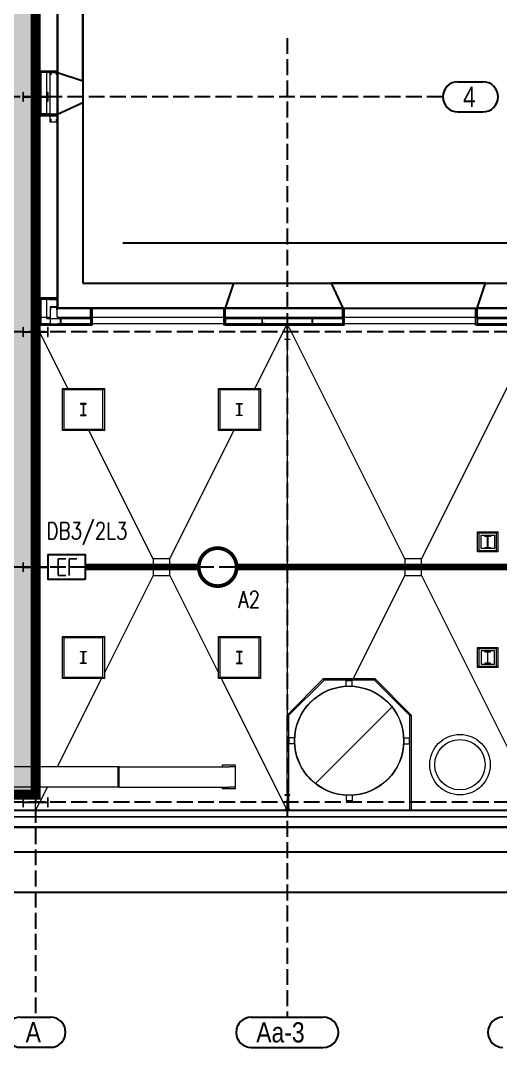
# Model space of a CAD drawing. Header units: millimetres. Extents: x 91119 to 433967, y 16708 to 144224.
# Drawn here: x 396955 to 411255, y 21394 to 51966 of the extents above; entities that cross this region are included whole.
import ezdxf
from ezdxf.enums import TextEntityAlignment as Align

# ---------------------------------------------------------------- set-up
doc = ezdxf.new("R2010")
doc.units = ezdxf.units.MM
doc.header["$LTSCALE"] = 100
for name, pattern in [('121217 IES and EMR$0$XKITLINE00', [0]), ('121217 IES and EMR$0$XKITLINE03', [6.299213, 4.724409, -1.574803]), ('DASHED', [19.05, 12.7, -6.35])]:
    doc.linetypes.add(name, pattern=pattern)
doc.layers.add('121217 IES and EMR$0$G3 Fab Prts-22 Door-Plan', color=7, linetype='Continuous', lineweight=5)
for name, color, linetype in [('121217 IES and EMR$0$grid', 8, 'Continuous'), ('121217 IES and EMR$0$layout', 8, 'Continuous'), ('121217 IES and EMR$0$Xref', 8, 'Continuous'), ('Lighting', 5, 'Continuous')]:
    doc.layers.add(name, color=color, linetype=linetype)
doc.styles.add('121217 IES and EMR$0$CENTURY_GOTHIC', font='GOTHIC.TTF')
doc.styles.add('ROMANS', font='romans.shx', dxfattribs={"width": 0.8, "height": 2.5})

# ---------------------------------------------------------------- blocks, each defined once
blk = doc.blocks.new('121217 IES and EMR$0$Group-47-1')
at = {"layer": '121217 IES and EMR$0$G3 Fab Prts-22 Door-Plan', "color": 7, "linetype": 'Continuous', "lineweight": 5, "transparency": 33554687}
for p, q in [((-2250, 250.5), (-2250, -250.5)), ((2250, 250.5), (2250, -250.5))]:
    blk.add_line(p, q, dxfattribs=at)
blk = doc.blocks.new('121217 IES and EMR$0$Group-48-1')
at = {"layer": '121217 IES and EMR$0$G3 Fab Prts-22 Door-Plan', "color": 7, "linetype": 'Continuous', "lineweight": 5, "transparency": 33554687, "flags": 128}
for points in [[(-2250, 250.5), (-2208, 250.5), (-2208, -250.5), (-2250, -250.5)], [(2208, 250.5), (2250, 250.5), (2250, -250.5), (2208, -250.5)]]:
    blk.add_lwpolyline(points, close=True, dxfattribs=at)
blk = doc.blocks.new('121217 IES and EMR$0$Group-64-1')
at = {"layer": '121217 IES and EMR$0$G3 Fab Prts-22 Door-Plan', "color": 7, "linetype": 'Continuous', "lineweight": 5, "transparency": 33554687}
for p, q in [((-2750, 250.5), (-2750, -250.5)), ((2750, 250.5), (2750, -250.5))]:
    blk.add_line(p, q, dxfattribs=at)
blk = doc.blocks.new('121217 IES and EMR$0$Group-65-1')
at = {"layer": '121217 IES and EMR$0$G3 Fab Prts-22 Door-Plan', "color": 7, "linetype": 'Continuous', "lineweight": 5, "transparency": 33554687, "flags": 128}
for points in [[(-2750, 250.5), (-2708, 250.5), (-2708, -250.5), (-2750, -250.5)], [(2708, 250.5), (2750, 250.5), (2750, -250.5), (2708, -250.5)]]:
    blk.add_lwpolyline(points, close=True, dxfattribs=at)
blk = doc.blocks.new('121217 IES and EMR$0$Group-145-1')
at = {"layer": '121217 IES and EMR$0$G3 Fab Prts-22 Door-Plan', "color": 7, "linetype": 'Continuous', "lineweight": 5, "transparency": 33554687}
for p, q in [((-2000, 250.5), (-2000, -250.5)), ((2000, 250.5), (2000, -250.5))]:
    blk.add_line(p, q, dxfattribs=at)
blk = doc.blocks.new('121217 IES and EMR$0$Group-146-1')
at = {"layer": '121217 IES and EMR$0$G3 Fab Prts-22 Door-Plan', "color": 7, "linetype": 'Continuous', "lineweight": 5, "transparency": 33554687, "flags": 128}
for points in [[(-2000, 250.5), (-1958, 250.5), (-1958, -250.5), (-2000, -250.5)], [(1958, 250.5), (2000, 250.5), (2000, -250.5), (1958, -250.5)]]:
    blk.add_lwpolyline(points, close=True, dxfattribs=at)
blk = doc.blocks.new('121217 IES and EMR$0$Group-148-1')
at = {"layer": '121217 IES and EMR$0$G3 Fab Prts-22 Door-Plan', "color": 7, "linetype": 'Continuous', "lineweight": 5, "transparency": 33554687}
for p, q in [((-2000, 250.5), (-2000, -250.5)), ((2000, 250.5), (2000, -250.5))]:
    blk.add_line(p, q, dxfattribs=at)
blk = doc.blocks.new('121217 IES and EMR$0$Group-149-1')
at = {"layer": '121217 IES and EMR$0$G3 Fab Prts-22 Door-Plan', "color": 7, "linetype": 'Continuous', "lineweight": 5, "transparency": 33554687, "flags": 128}
for points in [[(-2000, 250.5), (-1958, 250.5), (-1958, -250.5), (-2000, -250.5)], [(1958, 250.5), (2000, 250.5), (2000, -250.5), (1958, -250.5)]]:
    blk.add_lwpolyline(points, close=True, dxfattribs=at)

msp = doc.modelspace()

# ---------------------------------------------------------------- hatches: boundary and pattern name
h = msp.add_hatch()
h.set_pattern_fill('DOTS', color=256, scale=500, style=0)
h.set_pattern_definition([(0, (378029.4, 28921.9), (396.875, 793.75), [0, -793.75])])
h.paths.add_polyline_path([(378029, 111561), (397402, 111561), (397402, 28922), (378029, 28922)])

# ---------------------------------------------------------------- linework, layer by layer
at = {"const_width": 300}
msp.add_lwpolyline([(378029, 111561), (397402, 111561), (397402, 28922), (378029, 28922)], close=True, dxfattribs=at)
at = {"layer": '121217 IES and EMR$0$grid', "linetype": '121217 IES and EMR$0$XKITLINE03'}
for p, q in [((397402, 106662), (397402, 22298)), ((404902, 51443), (404902, 22294)), ((409538, 49694), (255652, 49694)), ((432324, 42694), (255652, 42694)), ((432324, 35694), (255652, 35694)), ((432324, 28694), (255652, 28694))]:
    msp.add_line(p, q, dxfattribs=at)
at = {"layer": '121217 IES and EMR$0$grid', "linetype": '121217 IES and EMR$0$XKITLINE00'}
for p, q in [((409988, 50144), (410732, 50144)), ((409988, 49244), (410732, 49244)), ((396957, 22298), (397848, 22298)), ((403829, 22294), (405976, 22294)), ((396957, 21398), (397848, 21398)), ((403829, 21394), (405976, 21394))]:
    msp.add_line(p, q, dxfattribs=at)
for centre, start, end in [((409988, 49694), 90, 270), ((410732, 49694), 270, 90), ((396957, 21848), 90, 270), ((397848, 21848), 270, 90), ((403829, 21844), 90, 270), ((405976, 21844), 270, 90), ((411329, 21844), 90, 270)]:
    msp.add_arc(centre, 450, start, end, dxfattribs=at)
at = {"layer": '121217 IES and EMR$0$layout'}
for p, q in [((398057, 112394), (398057, 43399)), ((398807, 50170), (398807, 55273)), ((398057, 54925), (398057, 50420)), ((397806, 50425), (397556, 50425)), ((397556, 50425), (397556, 50425)), ((397556, 50425), (397556, 50425)), ((397806, 50425), (398057, 50425)), ((398057, 50425), (398057, 50425)), ((398057, 50425), (398057, 50425)), ((398057, 50420), (398807, 50170)), ((398057, 49175), (398807, 49523)), ((398807, 49523), (398807, 44149)), ((397806, 49175), (397556, 49175)), ((397556, 49175), (397556, 49175)), ((397556, 49175), (397556, 49175)), ((397806, 49175), (398057, 49175)), ((398057, 43399), (398057, 49175)), ((398057, 49175), (398057, 49175)), ((398057, 49175), (398057, 49175)), ((398807, 44149), (403300, 44149)), ((403300, 44149), (403051, 43399)), ((410806, 44149), (406207, 44149)), ((406207, 44149), (406554, 43399)), ((410557, 43399), (410806, 44149)), ((397806, 43675), (397556, 43675)), ((397556, 43675), (397556, 43675)), ((397556, 43675), (397556, 43675)), ((397806, 43675), (398057, 43675)), ((398057, 43675), (398057, 43675)), ((398057, 43675), (398057, 43675)), ((398057, 43399), (428020, 43399)), ((398546, 43399), (398057, 43399)), ((403051, 43399), (398546, 43399)), ((398546, 43399), (398546, 43399)), ((399051, 43149), (399051, 43399)), ((399051, 43399), (399051, 43399)), ((399051, 43399), (399051, 43399)), ((399051, 43149), (399051, 42898)), ((403051, 43149), (403051, 43399)), ((403051, 43399), (403051, 43399)), ((403051, 43399), (403051, 43399)), ((403051, 43149), (403051, 42898)), ((406554, 43399), (410557, 43399)), ((406557, 43149), (406557, 43399)), ((406557, 43399), (406557, 43399)), ((406557, 43399), (406557, 43399)), ((406557, 43149), (406557, 42898)), ((410557, 43149), (410557, 43399)), ((410557, 43399), (410557, 43399)), ((410557, 43399), (410557, 43399)), ((410557, 43149), (410557, 42898)), ((399051, 42898), (399051, 42898)), ((399051, 42898), (399051, 42898)), ((403051, 42898), (403051, 42898)), ((403051, 42898), (403051, 42898)), ((406557, 42898), (406557, 42898)), ((406557, 42898), (406557, 42898)), ((410557, 42898), (410557, 42898)), ((410557, 42898), (410557, 42898)), ((428020, 27956), (258197, 27956))]:
    msp.add_line(p, q, dxfattribs=at)
at = {"layer": '121217 IES and EMR$0$layout', "transparency": 33554687}
for p, q in [((398057, 67200), (398057, 43399)), ((398807, 66890), (398807, 44149)), ((398807, 55175), (398807, 44149)), ((397556, 49175), (397556, 50425)), ((398057, 49175), (398057, 50425)), ((400007, 45349), (429970, 45349)), ((398807, 44149), (428770, 44149)), ((398807, 44149), (428770, 44149)), ((397556, 42898), (397556, 43675)), ((398057, 43399), (398057, 43675)), ((398057, 43399), (428020, 43399)), ((399051, 43399), (398057, 43399)), ((406557, 43399), (403051, 43399)), ((428020, 43399), (410557, 43399)), ((399051, 42898), (397556, 42898)), ((406557, 42898), (403051, 42898)), ((427519, 42898), (410557, 42898)), ((385741, 28457), (427519, 28457)), ((428020, 27956), (258196, 27956)), ((385741, 27956), (428020, 27956)), ((428770, 27206), (257446, 27206)), ((428770, 27206), (385858, 27206)), ((429970, 26006), (256246, 26006))]:
    msp.add_line(p, q, dxfattribs=at)
at = {"layer": '121217 IES and EMR$0$layout', "linetype": 'Continuous', "lineweight": 5, "transparency": 33554687}
for p, q in [((397556, 50425), (397556, 50467)), ((397556, 50467), (398057, 50467)), ((398057, 50425), (398057, 50467)), ((397741, 49175), (397741, 50425)), ((397741, 49175), (397741, 50425)), ((397556, 49175), (397556, 49133)), ((397556, 49133), (398057, 49133)), ((398057, 49175), (398057, 49133)), ((397556, 43675), (397556, 43717)), ((397556, 43717), (398057, 43717)), ((397741, 43083), (397741, 43675)), ((397741, 43083), (397741, 43675)), ((398057, 43675), (398057, 43717)), ((399051, 43399), (399093, 43399)), ((399093, 42898), (399093, 43399)), ((403051, 43399), (403009, 43399)), ((403009, 42898), (403009, 43399)), ((406557, 43399), (406599, 43399)), ((406599, 42898), (406599, 43399)), ((410557, 43399), (410515, 43399)), ((410515, 42898), (410515, 43399)), ((399051, 43083), (397741, 43083)), ((399051, 43083), (397741, 43083)), ((399051, 42898), (399093, 42898)), ((403051, 42898), (403009, 42898)), ((406557, 43083), (403051, 43083)), ((406557, 42898), (406599, 42898)), ((410557, 42898), (410515, 42898)), ((427704, 43083), (410557, 43083)), ((385741, 28272), (427704, 28272)), ((385741, 28272), (427704, 28272))]:
    msp.add_line(p, q, dxfattribs=at)
at = {"layer": '121217 IES and EMR$0$Xref', "linetype": 'Continuous', "lineweight": 20}
for p, q in [((398042, 50444), (398042, 54944)), ((397842, 49034), (397842, 50354)), ((398042, 50354), (398042, 49034)), ((398042, 43444), (398042, 48944)), ((397402, 42700), (397402, 43134)), ((397402, 43134), (397842, 43134)), ((397402, 43134), (397842, 43134)), ((397842, 43354), (397842, 42934)), ((398042, 43134), (398042, 43354)), ((398062, 43134), (398042, 43134)), ((398152, 43134), (404152, 43134)), ((404242, 43134), (405562, 43134)), ((405652, 43134), (411652, 43134)), ((397842, 42934), (397402, 42934)), ((397519, 42700), (397402, 42933)), ((397842, 42934), (398062, 42934)), ((404152, 42934), (398152, 42934)), ((403938, 41008), (404889, 42908)), ((405562, 42934), (404242, 42934)), ((404895, 42919), (404902, 42934)), ((404902, 42934), (404902, 42919)), ((404910, 42919), (404902, 42934)), ((408402, 35944), (404916, 42908)), ((411652, 42934), (405652, 42934)), ((408902, 35944), (412389, 42908)), ((397402, 35700), (397402, 42687)), ((397402, 35700), (397402, 42687)), ((398367, 41008), (397526, 42687)), ((404902, 42469), (404902, 31294)), ((398202, 41008), (399452, 41008)), ((398202, 39758), (398202, 41008)), ((398202, 41008), (398242, 40968)), ((398242, 40968), (398242, 39798)), ((399412, 40968), (398242, 40968)), ((399412, 40968), (399452, 41008)), ((399412, 39798), (399412, 40968)), ((399452, 41008), (399452, 39758)), ((402852, 39758), (402852, 41008)), ((402852, 41008), (404102, 41008)), ((402852, 41008), (402892, 40968)), ((404062, 40968), (402892, 40968)), ((402892, 40968), (402892, 39798)), ((404102, 41008), (404062, 40968)), ((404062, 39798), (404062, 40968)), ((404102, 41008), (404102, 39758)), ((398742, 40561), (398742, 40549)), ((398913, 40561), (398742, 40561)), ((398742, 40549), (398814, 40549)), ((398745, 40558), (398745, 40552)), ((398910, 40558), (398745, 40558)), ((398745, 40552), (398814, 40552)), ((398824, 40539), (398824, 40227)), ((398827, 40539), (398827, 40227)), ((398828, 40227), (398828, 40539)), ((398831, 40227), (398831, 40539)), ((398841, 40552), (398910, 40552)), ((398841, 40549), (398913, 40549)), ((398910, 40552), (398910, 40558)), ((398913, 40549), (398913, 40561)), ((403392, 40561), (403563, 40561)), ((403392, 40549), (403392, 40561)), ((403464, 40549), (403392, 40549)), ((403395, 40558), (403560, 40558)), ((403395, 40552), (403395, 40558)), ((403464, 40552), (403395, 40552)), ((403474, 40227), (403474, 40539)), ((403477, 40227), (403477, 40539)), ((403478, 40539), (403478, 40227)), ((403481, 40539), (403481, 40227)), ((403560, 40552), (403491, 40552)), ((403563, 40549), (403491, 40549)), ((403560, 40558), (403560, 40552)), ((403563, 40561), (403563, 40549)), ((398742, 40217), (398742, 40206)), ((398814, 40217), (398742, 40217)), ((398742, 40206), (398913, 40206)), ((398745, 40214), (398745, 40209)), ((398814, 40214), (398745, 40214)), ((398745, 40209), (398910, 40209)), ((398913, 40217), (398841, 40217)), ((398910, 40214), (398841, 40214)), ((398910, 40209), (398910, 40214)), ((398913, 40206), (398913, 40217)), ((403392, 40217), (403464, 40217)), ((403392, 40206), (403392, 40217)), ((403563, 40206), (403392, 40206)), ((403395, 40214), (403464, 40214)), ((403395, 40209), (403395, 40214)), ((403560, 40209), (403395, 40209)), ((403491, 40217), (403563, 40217)), ((403491, 40214), (403560, 40214)), ((403560, 40214), (403560, 40209)), ((403563, 40217), (403563, 40206)), ((398202, 39758), (398242, 39798)), ((399452, 39758), (398202, 39758)), ((398242, 39798), (399412, 39798)), ((400902, 35944), (398992, 39758)), ((399412, 39798), (399452, 39758)), ((401402, 35944), (403312, 39758)), ((402892, 39798), (402852, 39758)), ((404102, 39758), (402852, 39758)), ((402892, 39798), (404062, 39798)), ((404062, 39798), (404102, 39758)), ((410575, 36144), (410575, 36744)), ((410575, 36744), (411175, 36744)), ((410615, 36704), (410575, 36744)), ((411135, 36704), (410615, 36704)), ((410615, 36704), (410615, 36184)), ((411135, 36704), (411175, 36744)), ((411135, 36184), (411135, 36704)), ((411175, 36744), (411175, 36144)), ((410675, 36244), (410675, 36644)), ((410675, 36644), (411075, 36644)), ((410789, 36610), (410789, 36621)), ((410789, 36621), (410961, 36621)), ((410861, 36610), (410789, 36610)), ((410871, 36288), (410871, 36599)), ((410879, 36599), (410879, 36288)), ((410961, 36610), (410889, 36610)), ((410961, 36621), (410961, 36610)), ((411075, 36644), (411075, 36244)), ((410575, 36144), (410615, 36184)), ((411175, 36144), (410575, 36144)), ((410615, 36184), (411135, 36184)), ((411075, 36244), (410675, 36244)), ((410789, 36278), (410861, 36278)), ((410789, 36278), (410789, 36266)), ((410961, 36266), (410789, 36266)), ((410889, 36278), (410961, 36278)), ((410961, 36266), (410961, 36278)), ((411175, 36144), (411135, 36184)), ((401402, 35944), (400902, 35944)), ((400902, 35944), (400902, 35444)), ((401402, 35444), (401402, 35944)), ((408902, 35944), (408402, 35944)), ((408402, 35944), (408402, 35444)), ((408902, 35444), (408902, 35944)), ((397402, 29744), (397402, 35687)), ((397402, 29744), (397402, 35687)), ((400902, 35444), (399452, 32548)), ((400902, 35444), (401402, 35444)), ((401402, 35444), (402852, 32548)), ((408402, 35444), (406865, 32373)), ((408402, 35444), (408902, 35444)), ((408902, 35444), (411465, 30325)), ((398202, 32379), (398202, 33629)), ((398202, 33629), (399452, 33629)), ((398202, 33629), (398242, 33589)), ((399412, 33589), (398242, 33589)), ((398242, 33589), (398242, 32419)), ((399452, 33629), (399412, 33589)), ((399412, 32419), (399412, 33589)), ((399452, 33629), (399452, 32379)), ((402852, 33629), (404102, 33629)), ((402852, 32379), (402852, 33629)), ((402852, 33629), (402892, 33589)), ((402892, 33589), (402892, 32419)), ((404062, 33589), (402892, 33589)), ((404102, 33629), (404062, 33589)), ((404062, 32419), (404062, 33589)), ((404102, 33629), (404102, 32379)), ((398742, 33182), (398913, 33182)), ((398742, 33170), (398742, 33182)), ((398814, 33170), (398742, 33170)), ((398745, 33179), (398910, 33179)), ((398745, 33173), (398745, 33179)), ((398814, 33173), (398745, 33173)), ((398824, 32848), (398824, 33160)), ((398827, 32848), (398827, 33160)), ((398828, 33160), (398828, 32848)), ((398831, 33160), (398831, 32848)), ((398910, 33173), (398841, 33173)), ((398913, 33170), (398841, 33170)), ((398910, 33179), (398910, 33173)), ((398913, 33182), (398913, 33170)), ((403392, 33182), (403392, 33170)), ((403563, 33182), (403392, 33182)), ((403392, 33170), (403464, 33170)), ((403395, 33179), (403395, 33173)), ((403560, 33179), (403395, 33179)), ((403395, 33173), (403464, 33173)), ((403474, 33160), (403474, 32848)), ((403477, 33160), (403477, 32848)), ((403478, 32848), (403478, 33160)), ((403481, 32848), (403481, 33160)), ((403491, 33173), (403560, 33173)), ((403491, 33170), (403563, 33170)), ((403560, 33173), (403560, 33179)), ((403563, 33170), (403563, 33182)), ((410575, 32704), (410575, 33304)), ((410575, 33304), (411175, 33304)), ((410615, 33264), (410575, 33304)), ((411135, 33264), (410615, 33264)), ((410615, 33264), (410615, 32744)), ((410675, 33204), (410675, 32804)), ((411075, 33204), (410675, 33204)), ((410961, 33181), (410789, 33181)), ((410789, 33181), (410789, 33170)), ((410789, 33170), (410861, 33170)), ((410871, 33159), (410871, 32848)), ((410879, 32848), (410879, 33159)), ((410889, 33170), (410961, 33170)), ((410961, 33170), (410961, 33181)), ((411075, 32804), (411075, 33204)), ((411135, 33264), (411175, 33304)), ((411135, 32744), (411135, 33264)), ((411175, 33304), (411175, 32704)), ((398742, 32838), (398814, 32838)), ((398742, 32827), (398742, 32838)), ((398913, 32827), (398742, 32827)), ((398745, 32835), (398814, 32835)), ((398745, 32830), (398745, 32835)), ((398910, 32830), (398745, 32830)), ((398841, 32838), (398913, 32838)), ((398841, 32835), (398910, 32835)), ((398910, 32835), (398910, 32830)), ((398913, 32838), (398913, 32827)), ((403392, 32838), (403392, 32827)), ((403464, 32838), (403392, 32838)), ((403392, 32827), (403563, 32827)), ((403395, 32835), (403395, 32830)), ((403464, 32835), (403395, 32835)), ((403395, 32830), (403560, 32830)), ((403563, 32838), (403491, 32838)), ((403560, 32835), (403491, 32835)), ((403560, 32830), (403560, 32835)), ((403563, 32827), (403563, 32838)), ((410575, 32704), (410615, 32744)), ((410615, 32744), (411135, 32744)), ((410675, 32804), (411075, 32804)), ((410861, 32838), (410789, 32838)), ((410789, 32838), (410789, 32826)), ((410789, 32826), (410961, 32826)), ((410961, 32838), (410889, 32838)), ((410961, 32826), (410961, 32838)), ((411175, 32704), (411135, 32744)), ((398242, 32419), (398202, 32379)), ((398242, 32419), (399412, 32419)), ((399412, 32419), (399452, 32379)), ((402892, 32419), (402852, 32379)), ((402892, 32419), (404062, 32419)), ((404062, 32419), (404102, 32379)), ((411175, 32704), (410575, 32704)), ((399368, 32379), (398048, 29744)), ((399452, 32379), (398202, 32379)), ((404102, 32379), (402852, 32379)), ((402937, 32379), (404889, 28480)), ((404899, 31290), (405982, 32373)), ((405998, 32333), (404939, 31274)), ((405982, 32373), (407513, 32373)), ((405982, 32373), (405998, 32333)), ((407497, 32333), (405998, 32333)), ((406657, 32315), (406837, 32315)), ((406657, 32152), (406657, 32315)), ((406837, 32152), (406837, 32315)), ((407513, 32373), (407497, 32333)), ((408556, 31274), (407497, 32333)), ((407513, 32373), (408596, 31290)), ((404899, 28919), (404899, 31290)), ((404899, 31290), (404939, 31274)), ((404939, 31274), (404939, 28919)), ((408596, 31290), (408556, 31274)), ((408556, 28454), (408556, 31274)), ((408596, 31290), (408596, 28454)), ((404957, 30435), (404957, 30615)), ((405120, 30615), (404957, 30615)), ((408374, 30615), (408537, 30615)), ((408537, 30615), (408537, 30435)), ((405120, 30435), (404957, 30435)), ((408374, 30435), (408537, 30435)), ((399867, 29744), (396422, 29744)), ((399889, 29744), (399867, 29744)), ((399867, 29144), (399867, 29744)), ((399889, 29744), (403177, 29744)), ((399889, 29144), (399889, 29744)), ((402958, 29794), (402958, 29744)), ((403358, 29794), (402958, 29794)), ((403360, 29744), (403177, 29744)), ((403358, 29744), (403358, 29794)), ((403360, 29144), (403360, 29744)), ((399867, 29144), (395449, 29144)), ((397402, 28700), (397402, 29144)), ((397402, 28700), (397402, 29144)), ((397748, 29144), (397526, 28700)), ((399889, 29144), (399867, 29144)), ((399889, 29144), (403177, 29144)), ((402958, 29144), (402958, 29094)), ((403358, 29094), (402958, 29094)), ((403360, 29144), (403177, 29144)), ((403358, 29094), (403358, 29144)), ((404939, 28908), (404939, 28480)), ((406657, 28898), (406657, 28735)), ((406837, 28898), (406837, 28735)), ((385842, 28454), (397402, 28454)), ((397402, 28454), (397402, 28687)), ((397402, 28454), (397402, 28687)), ((397519, 28687), (397402, 28454)), ((397402, 28254), (397402, 28454)), ((397402, 28454), (427502, 28454)), ((404895, 28469), (404899, 28461)), ((404899, 28454), (404899, 28469)), ((404939, 28469), (404939, 28454)), ((406837, 28735), (406657, 28735)), ((397402, 28254), (385842, 28254)), ((427702, 28254), (397402, 28254))]:
    msp.add_line(p, q, dxfattribs=at)
at = {"layer": '121217 IES and EMR$0$Xref', "linetype": 'Continuous', "lineweight": 15}
for p, q in [((397842, 50444), (398042, 50444)), ((397842, 50354), (397842, 50444)), ((397856, 50354), (397842, 50354)), ((397856, 50425), (397856, 50354)), ((398016, 50437), (397868, 50437)), ((398028, 50354), (398028, 50425)), ((398042, 50354), (398028, 50354)), ((398042, 50444), (398042, 50354)), ((397026, 49826), (397026, 49561)), ((397043, 49826), (397026, 49826)), ((397026, 49561), (397043, 49561)), ((397043, 49717), (397043, 49826)), ((397043, 49561), (397043, 49671)), ((397745, 49700), (397060, 49700)), ((397060, 49687), (397745, 49687)), ((397762, 49826), (397762, 49717)), ((397779, 49826), (397762, 49826)), ((397762, 49671), (397762, 49561)), ((397762, 49561), (397779, 49561)), ((397779, 49561), (397779, 49826)), ((397842, 48944), (397842, 49034)), ((397842, 49034), (397856, 49034)), ((398042, 48944), (397842, 48944)), ((397856, 49034), (397856, 48963)), ((397868, 48951), (398016, 48951)), ((398028, 48963), (398028, 49034)), ((398028, 49034), (398042, 49034)), ((398042, 48944), (398042, 49034)), ((398042, 43444), (397842, 43444)), ((397842, 43444), (397842, 43354)), ((397856, 43354), (397856, 43425)), ((397868, 43437), (398016, 43437)), ((398028, 43425), (398028, 43354)), ((398042, 43354), (398042, 43444)), ((397842, 43354), (397856, 43354)), ((398028, 43354), (398042, 43354)), ((398062, 43134), (398152, 43134)), ((398062, 43120), (398062, 43134)), ((398133, 43120), (398062, 43120)), ((398145, 42960), (398145, 43108)), ((398152, 43134), (398152, 42934)), ((404152, 43134), (404152, 42934)), ((404152, 43134), (404242, 43134)), ((404159, 42960), (404159, 43108)), ((404171, 43120), (404242, 43120)), ((404242, 43120), (404242, 43134)), ((405562, 43120), (405562, 43134)), ((405562, 43134), (405652, 43134)), ((405633, 43120), (405562, 43120)), ((405645, 42960), (405645, 43108)), ((405652, 43134), (405652, 42934)), ((397026, 42826), (397026, 42561)), ((397043, 42826), (397026, 42826)), ((397043, 42717), (397043, 42826)), ((397762, 42826), (397762, 42717)), ((397779, 42826), (397762, 42826)), ((397779, 42561), (397779, 42826)), ((398062, 42934), (398062, 42948)), ((398062, 42948), (398133, 42948)), ((398152, 42934), (398062, 42934)), ((404152, 42934), (404242, 42934)), ((404242, 42948), (404171, 42948)), ((404242, 42934), (404242, 42948)), ((404826, 42919), (404979, 42919)), ((404826, 42908), (404826, 42919)), ((404888, 42908), (404826, 42908)), ((404899, 42490), (404899, 42897)), ((404906, 42897), (404906, 42490)), ((404979, 42908), (404916, 42908)), ((404979, 42919), (404979, 42908)), ((405562, 42934), (405562, 42948)), ((405562, 42948), (405633, 42948)), ((405652, 42934), (405562, 42934)), ((397026, 42561), (397043, 42561)), ((397043, 42561), (397043, 42671)), ((397745, 42700), (397060, 42700)), ((397060, 42687), (397745, 42687)), ((397762, 42671), (397762, 42561)), ((397762, 42561), (397779, 42561)), ((404826, 42480), (404888, 42480)), ((404826, 42469), (404826, 42480)), ((404979, 42469), (404826, 42469)), ((404916, 42480), (404979, 42480)), ((404979, 42480), (404979, 42469)), ((397026, 35826), (397026, 35561)), ((397043, 35826), (397026, 35826)), ((397043, 35717), (397043, 35826)), ((397762, 35826), (397762, 35717)), ((397779, 35826), (397762, 35826)), ((397779, 35561), (397779, 35826)), ((397026, 35561), (397043, 35561)), ((397043, 35561), (397043, 35671)), ((397745, 35700), (397060, 35700)), ((397060, 35687), (397745, 35687)), ((397762, 35671), (397762, 35561)), ((397762, 35561), (397779, 35561)), ((397026, 28826), (397026, 28561)), ((397043, 28826), (397026, 28826)), ((397043, 28717), (397043, 28826)), ((397762, 28826), (397762, 28717)), ((397779, 28826), (397762, 28826)), ((397779, 28561), (397779, 28826)), ((404826, 28919), (404826, 28908)), ((404979, 28919), (404826, 28919)), ((404826, 28908), (404888, 28908)), ((404899, 28897), (404899, 28490)), ((404906, 28490), (404906, 28897)), ((404916, 28908), (404979, 28908)), ((404979, 28908), (404979, 28919)), ((397026, 28561), (397043, 28561)), ((397043, 28561), (397043, 28671)), ((397745, 28700), (397060, 28700)), ((397060, 28687), (397745, 28687)), ((397762, 28671), (397762, 28561)), ((397762, 28561), (397779, 28561)), ((404826, 28480), (404826, 28469)), ((404888, 28480), (404826, 28480)), ((404826, 28469), (404979, 28469)), ((404979, 28480), (404916, 28480)), ((404979, 28469), (404979, 28480))]:
    msp.add_line(p, q, dxfattribs=at)
at = {"layer": '121217 IES and EMR$0$Xref', "linetype": 'Continuous', "lineweight": 0}
for p, q in [((397779, 49570), (397771, 49561)), ((404906, 42555), (404899, 42547)), ((404831, 42480), (404826, 42475)), ((408022, 31528), (405744, 29250)), ((408027, 31533), (408023, 31529)), ((405743, 29249), (405739, 29245)), ((404974, 28480), (404963, 28469))]:
    msp.add_line(p, q, dxfattribs=at)
at = {"layer": '121217 IES and EMR$0$Xref', "linetype": 'Continuous', "lineweight": 20}
for centre, radius in [((406747, 30525), 1630), ((406747, 30525), 1624), ((406747, 30525), 1622), ((410048, 29812), 900), ((410048, 29812), 750), ((410048, 29812), 750), ((410048, 29812), 750)]:
    msp.add_circle(centre, radius, dxfattribs=at)
at = {"layer": '121217 IES and EMR$0$Xref', "linetype": 'Continuous', "lineweight": 15}
for centre, radius, start, end in [((397868, 50425), 12, 90, 180), ((398016, 50425), 12, 0, 90), ((397060, 49717), 16.5, 180, 270), ((397060, 49671), 16.5, 90, 180), ((397745, 49717), 16.5, 270, 0), ((397745, 49671), 16.5, 0, 90), ((397868, 48963), 12, 180, 270), ((398016, 48963), 12, 270, 0), ((397868, 43425), 12, 90, 180), ((398016, 43425), 12, 0, 90), ((398133, 43108), 12, 0, 90), ((404171, 43108), 12, 90, 180), ((405633, 43108), 12, 0, 90), ((398133, 42960), 12, 270, 0), ((404171, 42960), 12, 180, 270), ((404888, 42897), 10.2, 0, 90), ((404916, 42897), 10.2, 90, 180), ((405633, 42960), 12, 270, 0), ((397060, 42717), 16.5, 180, 270), ((397060, 42671), 16.5, 90, 180), ((397745, 42717), 16.5, 270, 0), ((397745, 42671), 16.5, 0, 90), ((404888, 42490), 10.2, 270, 0), ((404916, 42490), 10.2, 180, 270), ((397060, 35717), 16.5, 180, 270), ((397060, 35671), 16.5, 90, 180), ((397745, 35717), 16.5, 270, 0), ((397745, 35671), 16.5, 0, 90), ((404888, 28897), 10.2, 0, 90), ((404916, 28897), 10.2, 90, 180), ((397060, 28717), 16.5, 180, 270), ((397060, 28671), 16.5, 90, 180), ((397745, 28717), 16.5, 270, 0), ((397745, 28671), 16.5, 0, 90), ((404888, 28490), 10.2, 270, 0), ((404916, 28490), 10.2, 180, 270)]:
    msp.add_arc(centre, radius, start, end, dxfattribs=at)
at = {"layer": '121217 IES and EMR$0$Xref', "linetype": 'Continuous', "lineweight": 20}
for centre, radius, start, end in [((398814, 40539), 13.2, 0, 90), ((398814, 40539), 10.2, 0, 90), ((398841, 40539), 13.2, 90, 180), ((398841, 40539), 10.2, 90, 180), ((403464, 40539), 13.2, 0, 90), ((403464, 40539), 10.2, 0, 90), ((403491, 40539), 13.2, 90, 180), ((403491, 40539), 10.2, 90, 180), ((398814, 40227), 10.2, 270, 0), ((398814, 40227), 13.2, 270, 0), ((398841, 40227), 13.2, 180, 270), ((398841, 40227), 10.2, 180, 270), ((403464, 40227), 10.2, 270, 0), ((403464, 40227), 13.2, 270, 0), ((403491, 40227), 13.2, 180, 270), ((403491, 40227), 10.2, 180, 270), ((410861, 36599), 10.2, 0, 90), ((410889, 36599), 10.2, 90, 180), ((410861, 36288), 10.2, 270, 0), ((410889, 36288), 10.2, 180, 270), ((398814, 33160), 13.2, 0, 90), ((398814, 33160), 10.2, 0, 90), ((398841, 33160), 13.2, 90, 180), ((398841, 33160), 10.2, 90, 180), ((403464, 33160), 13.2, 0, 90), ((403464, 33160), 10.2, 0, 90), ((403491, 33160), 13.2, 90, 180), ((403491, 33160), 10.2, 90, 180), ((410861, 33159), 10.2, 0, 90), ((410889, 33159), 10.2, 90, 180), ((398814, 32848), 10.2, 270, 0), ((398814, 32848), 13.2, 270, 0), ((398841, 32848), 13.2, 180, 270), ((398841, 32848), 10.2, 180, 270), ((403464, 32848), 10.2, 270, 0), ((403464, 32848), 13.2, 270, 0), ((403491, 32848), 13.2, 180, 270), ((403491, 32848), 10.2, 180, 270), ((410861, 32848), 10.2, 270, 0), ((410889, 32848), 10.2, 180, 270)]:
    msp.add_arc(centre, radius, start, end, dxfattribs=at)
at = {"layer": 'Lighting', "const_width": 112}
msp.add_lwpolyline([(402265, 35694, 1), (403394, 35694, 1)], format="xyb", close=True, dxfattribs=at)
at = {"layer": 'Lighting', "color": 1}
msp.add_lwpolyline([(398877, 35321), (397779, 35321), (397779, 36067), (398877, 36067)], close=True, dxfattribs=at)
at = {"layer": 'Lighting', "color": 1, "linetype": 'DASHED', "const_width": 200}
for points in [[(402265, 35694), (398877, 35694)], [(412365, 35694), (403394, 35694)]]:
    msp.add_lwpolyline(points, dxfattribs=at)

# ---------------------------------------------------------------- block references
at = {"layer": '121217 IES and EMR$0$layout', "transparency": 33554687}
for name, p, rotation in [('121217 IES and EMR$0$Group-47-1', (397806, 52675), 90.00004439622963), ('121217 IES and EMR$0$Group-48-1', (397806, 52675), 90.00004439622963), ('121217 IES and EMR$0$Group-64-1', (397806, 46425), 90.00004439622963), ('121217 IES and EMR$0$Group-65-1', (397806, 46425), 90.00004439622963), ('121217 IES and EMR$0$Group-145-1', (401051, 43149), 180.0000443962296), ('121217 IES and EMR$0$Group-146-1', (401051, 43149), 180.0000443962296), ('121217 IES and EMR$0$Group-148-1', (408557, 43149), 180.0000443962296), ('121217 IES and EMR$0$Group-149-1', (408557, 43149), 180.0000443962296)]:
    msp.add_blockref(name, p, dxfattribs=dict(at, rotation=rotation))

# ---------------------------------------------------------------- texts
at = {"layer": '121217 IES and EMR$0$grid', "style": '121217 IES and EMR$0$CENTURY_GOTHIC', "width": 0.85}
for s, p in [('4', (410138, 49394)), ('A', (397107, 21548)), ('Aa-3', (403979, 21544))]:
    msp.add_text(s, height=600, dxfattribs=at).set_placement(p)
at = {"layer": 'Lighting', "color": 0, "style": 'ROMANS', "width": 0.8}
msp.add_text('DB3/2L3', height=500, dxfattribs=at).set_placement((397726, 36526))
msp.add_text('EF', height=500, dxfattribs=at).set_placement((398328, 35694), align=Align.MIDDLE_CENTER)
at = {"layer": 'Lighting', "color": 0, "insert": (403442, 34982), "char_height": 500, "width": 7884.62, "attachment_point": 1, "style": 'ROMANS'}
msp.add_mtext('A2', dxfattribs=at)

doc.saveas('drawing.dxf')
